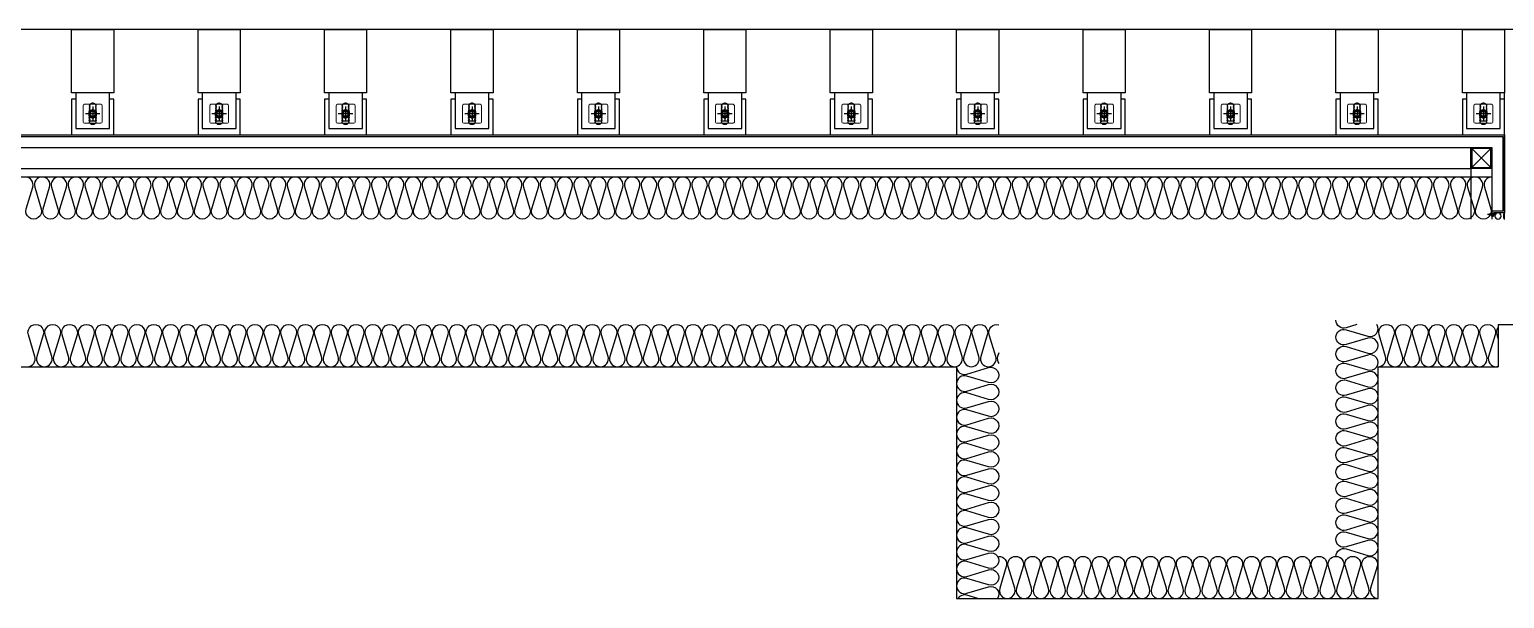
# Model space of a CAD drawing. Header units: millimetres. Extents: x 49154 to 181784, y 28275 to 149577.
# Drawn here: x 132054 to 135554, y 148105 to 149455 of the extents above; entities that cross this region are included whole.
import ezdxf

# ---------------------------------------------------------------- set-up
doc = ezdxf.new("R2010")
doc.units = ezdxf.units.MM
doc.header["$LTSCALE"] = 300
for name, pattern in [('CENTER2', [1.125, 0.75, -0.125, 0.125, -0.125]), ('CENTERX2', [4, 2.5, -0.5, 0.5, -0.5]), ('HID', [2.8, 1.8, -1])]:
    doc.linetypes.add(name, pattern=pattern)
doc.layers.add('4', color=4, linetype='Continuous', lineweight=13)
for name, color, linetype in [('6FIN', 6, 'Continuous'), ('A-ELE-8', 8, 'Continuous'), ('A-FIN', 6, 'Continuous'), ('A-FIN(EX)', 6, 'Continuous'), ('A-HAT-MATL', 8, 'Continuous'), ('A-하지철물', 55, 'Continuous'), ('ISL', 251, 'Continuous'), ('loco_SCR', 1, 'Continuous'), ('SCREW', 6, 'Continuous'), ('SHEET', 6, 'Continuous'), ('보(girder)', 7, 'HID'), ('복합판넬', 6, 'Continuous'), ('코킹', 191, 'Continuous')]:
    doc.layers.add(name, color=color, linetype=linetype)

# ---------------------------------------------------------------- blocks, each defined once
blk = doc.blocks.new('N-washer')
at = {"layer": '4', "color": 253}
for p, q in [((-22.5, 19.5), (-22.5, -19.5)), ((19.5, 22.5), (-19.5, 22.5)), ((22.5, -19.5), (22.5, 19.5)), ((-19.5, -22.5), (19.5, -22.5))]:
    blk.add_line(p, q, dxfattribs=at)
at = {"layer": '4', "color": 253, "linetype": 'HID', "lineweight": 25, "ltscale": 0.5}
for p, q in [((-6.9, 17.6), (-8.3, 16.7)), ((-8.3, 16.7), (-8.3, 15.8)), ((-8.3, 15.8), (-6.9, 15)), ((-6.9, 13.6), (-8.3, 12.7)), ((-8.3, 12.7), (-8.3, 11.8)), ((-8.3, 11.8), (-6.9, 11)), ((-6.9, 9.6), (-8.3, 8.7)), ((-8.3, 8.7), (-8.3, 7.8)), ((-8.3, 7.8), (-6.9, 7)), ((-6.9, 5.6), (-8.3, 4.7)), ((-8.3, 4.7), (-8.3, 3.8)), ((-8.3, 3.8), (-7, 3)), ((-7, 3), (-6, 3)), ((-6.9, 15), (-6.9, 13.6)), ((-6.9, 11), (-6.9, 9.6)), ((-6.9, 7), (-6.9, 5.6)), ((-6.5, 0.5), (-6.5, -0.5)), ((6, 3), (7, 3)), ((6.5, -0.5), (6.5, 0.5)), ((8.3, 16.7), (6.9, 17.6)), ((6.9, 15), (8.3, 15.8)), ((6.9, 13.6), (6.9, 15)), ((8.3, 12.7), (6.9, 13.6)), ((6.9, 11), (8.3, 11.8)), ((6.9, 9.6), (6.9, 11)), ((8.3, 8.7), (6.9, 9.6)), ((6.9, 7), (8.3, 7.8)), ((6.9, 5.6), (6.9, 7)), ((8.3, 4.7), (6.9, 5.6)), ((7, 3), (8.3, 3.8)), ((8.3, 15.8), (8.3, 16.7)), ((8.3, 11.8), (8.3, 12.7)), ((8.3, 7.8), (8.3, 8.7)), ((8.3, 3.8), (8.3, 4.7))]:
    blk.add_line(p, q, dxfattribs=at)
at = {"layer": '4', "color": 253, "linetype": 'HID', "lineweight": 25}
blk.add_line((6.9, 17.6), (-6.9, 17.6), dxfattribs=at)
at = {"layer": '4', "color": 253}
for centre, start, end in [((-19.5, 19.5), 90, 180), ((19.5, 19.5), 0, 90), ((-19.5, -19.5), 180, 270), ((19.5, -19.5), 270, 0)]:
    blk.add_arc(centre, 3, start, end, dxfattribs=at)
at = {"layer": '4', "color": 253, "linetype": 'HID', "lineweight": 25, "ltscale": 0.5}
for centre, start, end in [((0, 0.5), 157.3801, 180), ((0, 0.5), 22.6199, 157.3801), ((0, 0.5), 0, 22.6199), ((0, -0.5), 180, 0)]:
    blk.add_arc(centre, 6.5, start, end, dxfattribs=at)
blk.add_point((0, 0), dxfattribs=at)
blk = doc.blocks.new('A$C908c0e9f')
at = {"layer": 'A-ELE-8', "color": 251, "linetype": 'CENTER2'}
for p, q in [((67.2, 80), (32.8, 80)), ((50, 97.2), (50, 62.8))]:
    blk.add_line(p, q, dxfattribs=at)
at = {"layer": 'A-ELE-8', "color": 251, "elevation": 0}
for points in [[(10, 115), (0, 115), (0, 30)], [(100, 30), (100, 115), (90, 115)]]:
    blk.add_lwpolyline(points, dxfattribs=at)
for points in [[(10, 130), (10, 45), (90, 45), (90, 130)], [(50, 90.4), (41, 85.2), (41, 74.8), (50, 69.6), (59, 74.8), (59, 85.2)]]:
    blk.add_lwpolyline(points, close=True, dxfattribs=at)
at = {"layer": 'A-ELE-8', "color": 251, "linetype": 'HID', "lineweight": 25, "ltscale": 0.5, "elevation": 0}
blk.add_lwpolyline([(57, 58.6), (58.4, 59.4), (58.4, 60.5), (57, 61.4), (57, 62.6), (58.4, 63.4), (58.4, 64.5), (57, 65.4), (57, 66.6), (58.4, 67.4), (58.4, 68.5), (57, 69.4), (57, 70.6), (58.4, 71.4), (58.4, 72.5), (57, 73.4), (57, 74.6), (58.4, 75.4), (58.4, 76.5), (57, 77.4), (57, 78.6), (58.4, 79.4), (58.4, 80.5), (57, 81.4), (57, 82.6), (58.4, 83.4), (58.4, 84.5), (57, 85.4), (57, 86.6), (58.4, 87.4), (58.4, 88.5), (57, 89.4), (57, 90.6), (58.4, 91.4), (58.4, 92.5), (57, 93.4), (57, 94.6), (58.4, 95.4), (58.4, 96.5), (57, 97.4), (57, 98.6), (58.4, 99.4), (58.4, 100.5), (57, 101.4, 0.50708), (42.9, 101.4), (41.5, 100.5), (41.5, 99.4), (42.9, 98.6), (42.9, 97.4), (41.5, 96.5), (41.5, 95.4), (42.9, 94.6), (42.9, 93.4), (41.5, 92.5), (41.5, 91.4), (42.9, 90.6), (42.9, 89.4), (41.5, 88.5), (41.5, 87.4), (42.9, 86.6), (42.9, 85.4), (41.5, 84.5), (41.5, 83.4), (42.9, 82.6), (42.9, 81.4), (41.5, 80.5), (41.5, 79.4), (42.9, 78.6), (42.9, 77.4), (41.5, 76.5), (41.5, 75.4), (42.9, 74.6), (42.9, 73.4), (41.5, 72.5), (41.5, 71.4), (42.9, 70.6), (42.9, 69.4), (41.5, 68.5), (41.5, 67.4), (42.9, 66.6), (42.9, 65.4), (41.5, 64.5), (41.5, 63.4), (42.9, 62.6), (42.9, 61.4), (41.5, 60.5), (41.5, 59.4), (42.9, 58.6, 0.50708)], format="xyb", close=True, dxfattribs=at)
at = {"layer": 'A-ELE-8', "color": 251}
blk.add_circle((50, 80), 9, dxfattribs=at)
at = {"layer": 'A-ELE-8', "color": 251, "linetype": 'HID'}
blk.add_circle((50, 80), 6, dxfattribs=at)
at = {"layer": 'A-FIN(EX)', "elevation": 0}
blk.add_lwpolyline([(0, 280), (100, 280), (100, 130), (0, 130)], close=True, dxfattribs=at)
at = {"layer": 'A-ELE-8', "color": 251, "xscale": -1, "rotation": 180}
blk.add_blockref('N-washer', (50, 80), dxfattribs=at)
blk = doc.blocks.new('*U124')
at = {"layer": '6FIN'}
blk.add_lwpolyline([(25.3, 50), (-24.7, 50), (-24.7, 0), (25.3, 0)], close=True, dxfattribs=at)
at = {"layer": 'SHEET', "color": 8}
for p, q in [((-22.2, 2.5), (22.8, 47.5)), ((22.8, 2.5), (-22.2, 47.5))]:
    blk.add_line(p, q, dxfattribs=at)
blk.add_lwpolyline([(22.3, 2.3), (-21.7, 2.3, -0.414214), (-22.4, 3), (-22.4, 47, -0.414214), (-21.7, 47.7), (22.3, 47.7, -0.414214), (23, 47), (23, 3, -0.414214)], format="xyb", close=True, dxfattribs=at)
blk = doc.blocks.new('screw-2')
at = {"layer": 'loco_SCR', "linetype": 'CENTERX2'}
blk.add_line((-8.6, 0), (20.1, 0), dxfattribs=at)
at = {"layer": 'loco_SCR'}
for p, q in [((-2.4, 1.6), (-1.7, 3)), ((-0.7, 0.3), (-2.2, 0.8)), ((0, 4), (0, -4)), ((0, 2), (12.5, 2)), ((4.2, 2.5), (2.4, -2.5)), ((5.9, 2.5), (4.1, -2.5)), ((7.6, 2.5), (5.8, -2.5)), ((9.3, 2.5), (7.5, -2.5)), ((11, 2.5), (10.3, 0.5)), ((16, 0), (11.1, 0.8)), ((16, 0), (12.4, -2)), ((16, 0), (12.5, 2)), ((-2.4, -1.6), (-1.7, -3)), ((-0.7, -0.3), (-2.2, -0.8)), ((0, -2), (12.4, -2)), ((9.8, -1), (9.2, -2.5))]:
    blk.add_line(p, q, dxfattribs=at)
for centre, radius, start, end in [((0, 0), 4, 90, 270), ((-2, 1.3), 0.5, 135, 249.9068), ((-2.1, 3.1), 0.393, 352.9095, 75.2899), ((-0.7, 0), 0.262, 273.8076, 86.5479), ((11.1, -0.6), 1.4, 70.8182, 270.5294), ((-2, -1.3), 0.5, 109.9826, 225), ((-2.1, -3), 0.393, 261.9149, 3.4868)]:
    blk.add_arc(centre, radius, start, end, dxfattribs=at)
blk = doc.blocks.new('A$Caf999d5d')
at = {"layer": 'A-FIN'}
for p, q in [((-1, 15), (25, 14.9)), ((3, 19), (29, 18.9)), ((25, 7.4), (25, 14.9)), ((28, 7.4), (25, 7.4)), ((29, 7.4), (25, 7.4)), ((29, 7.4), (29, 18.9))]:
    blk.add_line(p, q, dxfattribs=at)
at = {"layer": '코킹', "color": 1}
blk.add_circle((14.5, 7.5), 7.5, dxfattribs=at)
at = {"layer": '코킹', "color": 1, "extrusion": (0, 0, -1)}
blk.add_ellipse((-1, 7.5), major_axis=(0, 7.5), ratio=0.368706, start_param=0, end_param=3.141604, dxfattribs=at)
at = {"layer": 'SCREW', "xscale": 0.700000000000001, "yscale": 0.700000000000001, "zscale": 0.700000000000001, "rotation": 359.9997454971837}
blk.add_blockref('screw-2', (25, 11.2), dxfattribs=at)
blk = doc.blocks.new('*U126')
at = {"layer": 'A-하지철물'}
for points in [[(-2338.2, -220), (-2338.2, -50), (4601.8, -50), (4601.8, -220)], [(-2288.2, -220), (-2288.2, -100), (4551.8, -100), (4551.8, -220)]]:
    blk.add_lwpolyline(points, dxfattribs=at)
at = {"layer": '복합판넬'}
for points in [[(-2368.2, -205), (-2368.2, -20), (4631.8, -20), (4631.8, -205)], [(-2364.2, -201), (-2364.2, -24), (4627.8, -24), (4627.8, -201)]]:
    blk.add_lwpolyline(points, dxfattribs=at)
at = {"layer": 'A-FIN', "xscale": -1}
blk.add_blockref('A$Caf999d5d', (4630.8, -220), dxfattribs=at)
at = {"layer": '보(girder)', "xscale": -1, "rotation": 180}
blk.add_blockref('*U124', (4576.5, -50), dxfattribs=at)

msp = doc.modelspace()

# ---------------------------------------------------------------- linework, layer by layer
at = {"layer": 'A-FIN'}
msp.add_line((135553.6, 149005), (135553.6, 149305), dxfattribs=at)
at = {"layer": 'A-HAT-MATL'}
msp.add_line((165553.6, 149455), (104053.6, 149455), dxfattribs=at)
at = {"layer": 'ISL'}
for q in [(135538.6, 148655), (139368.6, 148755)]:
    msp.add_line((135538.6, 148755), q, dxfattribs=at)
at = {"layer": 'ISL', "elevation": 0}
for points in [[(135523.6, 149105), (128583.6, 149105)], [(128568.6, 148655), (134253.6, 148655), (134253.6, 148105), (135253.6, 148105), (135253.6, 148655), (135538.6, 148655)]]:
    msp.add_lwpolyline(points, dxfattribs=at)
for points in [[(135523.6, 149105, 0.509267), (135505.9, 149080.8), (135521.2, 149029.3, -1.372593), (135485.9, 149029.3), (135501.2, 149080.8, 0.509267), (135483.6, 149105, 0.509267), (135465.9, 149080.8), (135481.2, 149029.3, -1.372593), (135445.9, 149029.3), (135461.2, 149080.8, 0.509267), (135443.6, 149105, 0.509267), (135425.9, 149080.8), (135441.2, 149029.3, -1.372593), (135405.9, 149029.3), (135421.2, 149080.8, 0.509267), (135403.6, 149105, 0.509267), (135385.9, 149080.8), (135401.2, 149029.3, -1.372593), (135365.9, 149029.3), (135381.2, 149080.8, 0.509267), (135363.6, 149105, 0.509267), (135345.9, 149080.8), (135361.2, 149029.3, -1.372593), (135325.9, 149029.3), (135341.2, 149080.8, 0.509267), (135323.6, 149105, 0.509267), (135305.9, 149080.8), (135321.2, 149029.3, -1.372593), (135285.9, 149029.3), (135301.2, 149080.8, 0.509267), (135283.6, 149105, 0.509267), (135265.9, 149080.8), (135281.2, 149029.3, -1.372593), (135245.9, 149029.3), (135261.2, 149080.8, 0.509267), (135243.6, 149105, 0.509267), (135225.9, 149080.8), (135241.2, 149029.3, -1.372593), (135205.9, 149029.3), (135221.2, 149080.8, 0.509267), (135203.6, 149105, 0.509267), (135185.9, 149080.8), (135201.2, 149029.3, -1.372593), (135165.9, 149029.3), (135181.2, 149080.8, 0.509267), (135163.6, 149105, 0.509267), (135145.9, 149080.8), (135161.2, 149029.3, -1.372593), (135125.9, 149029.3), (135141.2, 149080.8, 0.509267), (135123.6, 149105, 0.509267), (135105.9, 149080.8), (135121.2, 149029.3, -1.372593), (135085.9, 149029.3), (135101.2, 149080.8, 0.509267), (135083.6, 149105, 0.509267), (135065.9, 149080.8), (135081.2, 149029.3, -1.372593), (135045.9, 149029.3), (135061.2, 149080.8, 0.509267), (135043.6, 149105, 0.509267), (135025.9, 149080.8), (135041.2, 149029.3, -1.372593), (135005.9, 149029.3), (135021.2, 149080.8, 0.509267), (135003.6, 149105, 0.509267), (134985.9, 149080.8), (135001.2, 149029.3, -1.372593), (134965.9, 149029.3), (134981.2, 149080.8, 0.509267), (134963.6, 149105, 0.509267), (134945.9, 149080.8), (134961.2, 149029.3, -1.372593), (134925.9, 149029.3), (134941.2, 149080.8, 0.509267), (134923.6, 149105, 0.509267), (134905.9, 149080.8), (134921.2, 149029.3, -1.372593), (134885.9, 149029.3), (134901.2, 149080.8, 0.509267), (134883.6, 149105, 0.509267), (134865.9, 149080.8), (134881.2, 149029.3, -1.372593), (134845.9, 149029.3), (134861.2, 149080.8, 0.509267), (134843.6, 149105, 0.509267), (134825.9, 149080.8), (134841.2, 149029.3, -1.372593), (134805.9, 149029.3), (134821.2, 149080.8, 0.509267), (134803.6, 149105, 0.509267), (134785.9, 149080.8), (134801.2, 149029.3, -1.372593), (134765.9, 149029.3), (134781.2, 149080.8, 0.509267), (134763.6, 149105, 0.509267), (134745.9, 149080.8), (134761.2, 149029.3, -1.372593), (134725.9, 149029.3), (134741.2, 149080.8, 0.509267), (134723.6, 149105, 0.509267), (134705.9, 149080.8), (134721.2, 149029.3, -1.372593), (134685.9, 149029.3), (134701.2, 149080.8, 0.509267), (134683.6, 149105, 0.509267), (134665.9, 149080.8), (134681.2, 149029.3, -1.372593), (134645.9, 149029.3), (134661.2, 149080.8, 0.509267), (134643.6, 149105, 0.509267), (134625.9, 149080.8), (134641.2, 149029.3, -1.372593), (134605.9, 149029.3), (134621.2, 149080.8, 0.509267), (134603.6, 149105, 0.509267), (134585.9, 149080.8), (134601.2, 149029.3, -1.372593), (134565.9, 149029.3), (134581.2, 149080.8, 0.509267), (134563.6, 149105, 0.509267), (134545.9, 149080.8), (134561.2, 149029.3, -1.372593), (134525.9, 149029.3), (134541.2, 149080.8, 0.509267), (134523.6, 149105, 0.509267), (134505.9, 149080.8), (134521.2, 149029.3, -1.372593), (134485.9, 149029.3), (134501.2, 149080.8, 0.509267), (134483.6, 149105, 0.509267), (134465.9, 149080.8), (134481.2, 149029.3, -1.372593), (134445.9, 149029.3), (134461.2, 149080.8, 0.509267), (134443.6, 149105, 0.509267), (134425.9, 149080.8), (134441.2, 149029.3, -1.372593), (134405.9, 149029.3), (134421.2, 149080.8, 0.509267), (134403.6, 149105, 0.509267), (134385.9, 149080.8), (134401.2, 149029.3, -1.372593), (134365.9, 149029.3), (134381.2, 149080.8, 0.509267), (134363.6, 149105, 0.509267), (134345.9, 149080.8), (134361.2, 149029.3, -1.372593), (134325.9, 149029.3), (134341.2, 149080.8, 0.509267), (134323.6, 149105, 0.509267), (134305.9, 149080.8), (134321.2, 149029.3, -1.372593), (134285.9, 149029.3), (134301.2, 149080.8, 0.509267), (134283.6, 149105, 0.509267), (134265.9, 149080.8), (134281.2, 149029.3, -1.372593), (134245.9, 149029.3), (134261.2, 149080.8, 0.509267), (134243.6, 149105, 0.509267), (134225.9, 149080.8), (134241.2, 149029.3, -1.372593), (134205.9, 149029.3), (134221.2, 149080.8, 0.509267), (134203.6, 149105, 0.509267), (134185.9, 149080.8), (134201.2, 149029.3, -1.372593), (134165.9, 149029.3), (134181.2, 149080.8, 0.509267), (134163.6, 149105, 0.509267), (134145.9, 149080.8), (134161.2, 149029.3, -1.372593), (134125.9, 149029.3), (134141.2, 149080.8, 0.509267), (134123.6, 149105, 0.509267), (134105.9, 149080.8), (134121.2, 149029.3, -1.372593), (134085.9, 149029.3), (134101.2, 149080.8, 0.509267), (134083.6, 149105, 0.509267), (134065.9, 149080.8), (134081.2, 149029.3, -1.372593), (134045.9, 149029.3), (134061.2, 149080.8, 0.509267), (134043.6, 149105, 0.509267), (134025.9, 149080.8), (134041.2, 149029.3, -1.372593), (134005.9, 149029.3), (134021.2, 149080.8, 0.509267), (134003.6, 149105, 0.509267), (133985.9, 149080.8), (134001.2, 149029.3, -1.372593), (133965.9, 149029.3), (133981.2, 149080.8, 0.509267), (133963.6, 149105, 0.509267), (133945.9, 149080.8), (133961.2, 149029.3, -1.372593), (133925.9, 149029.3), (133941.2, 149080.8, 0.509267), (133923.6, 149105, 0.509267), (133905.9, 149080.8), (133921.2, 149029.3, -1.372593), (133885.9, 149029.3), (133901.2, 149080.8, 0.509267), (133883.6, 149105, 0.509267), (133865.9, 149080.8), (133881.2, 149029.3, -1.372593), (133845.9, 149029.3), (133861.2, 149080.8, 0.509267), (133843.6, 149105, 0.509267), (133825.9, 149080.8), (133841.2, 149029.3, -1.372593), (133805.9, 149029.3), (133821.2, 149080.8, 0.509267), (133803.6, 149105, 0.509267), (133785.9, 149080.8), (133801.2, 149029.3, -1.372593), (133765.9, 149029.3), (133781.2, 149080.8, 0.509267), (133763.6, 149105, 0.509267), (133745.9, 149080.8), (133761.2, 149029.3, -1.372593), (133725.9, 149029.3), (133741.2, 149080.8, 0.509267), (133723.6, 149105, 0.509267), (133705.9, 149080.8), (133721.2, 149029.3, -1.372593), (133685.9, 149029.3), (133701.2, 149080.8, 0.509267), (133683.6, 149105, 0.509267), (133665.9, 149080.8), (133681.2, 149029.3, -1.372593), (133645.9, 149029.3), (133661.2, 149080.8, 0.509267), (133643.6, 149105, 0.509267), (133625.9, 149080.8), (133641.2, 149029.3, -1.372593), (133605.9, 149029.3), (133621.2, 149080.8, 0.509267), (133603.6, 149105, 0.509267), (133585.9, 149080.8), (133601.2, 149029.3, -1.372593), (133565.9, 149029.3), (133581.2, 149080.8, 0.509267), (133563.6, 149105, 0.509267), (133545.9, 149080.8), (133561.2, 149029.3, -1.372593), (133525.9, 149029.3), (133541.2, 149080.8, 0.509267), (133523.6, 149105, 0.509267), (133505.9, 149080.8), (133521.2, 149029.3, -1.372593), (133485.9, 149029.3), (133501.2, 149080.8, 0.509267), (133483.6, 149105, 0.509267), (133465.9, 149080.8), (133481.2, 149029.3, -1.372593), (133445.9, 149029.3), (133461.2, 149080.8, 0.509267), (133443.6, 149105, 0.509267), (133425.9, 149080.8), (133441.2, 149029.3, -1.372593), (133405.9, 149029.3), (133421.2, 149080.8, 0.509267), (133403.6, 149105, 0.509267), (133385.9, 149080.8), (133401.2, 149029.3, -1.372593), (133365.9, 149029.3), (133381.2, 149080.8, 0.509267), (133363.6, 149105, 0.509267), (133345.9, 149080.8), (133361.2, 149029.3, -1.372593), (133325.9, 149029.3), (133341.2, 149080.8, 0.509267), (133323.6, 149105, 0.509267), (133305.9, 149080.8), (133321.2, 149029.3, -1.372593), (133285.9, 149029.3), (133301.2, 149080.8, 0.509267), (133283.6, 149105, 0.509267), (133265.9, 149080.8), (133281.2, 149029.3, -1.372593), (133245.9, 149029.3), (133261.2, 149080.8, 0.509267), (133243.6, 149105, 0.509267), (133225.9, 149080.8), (133241.2, 149029.3, -1.372593), (133205.9, 149029.3), (133221.2, 149080.8, 0.509267), (133203.6, 149105, 0.509267), (133185.9, 149080.8), (133201.2, 149029.3, -1.372593), (133165.9, 149029.3), (133181.2, 149080.8, 0.509267), (133163.6, 149105, 0.509267), (133145.9, 149080.8), (133161.2, 149029.3, -1.372593), (133125.9, 149029.3), (133141.2, 149080.8, 0.509267), (133123.6, 149105, 0.509267), (133105.9, 149080.8), (133121.2, 149029.3, -1.372593), (133085.9, 149029.3), (133101.2, 149080.8, 0.509267), (133083.6, 149105, 0.509267), (133065.9, 149080.8), (133081.2, 149029.3, -1.372593), (133045.9, 149029.3), (133061.2, 149080.8, 0.509267), (133043.6, 149105, 0.509267), (133025.9, 149080.8), (133041.2, 149029.3, -1.372593), (133005.9, 149029.3), (133021.2, 149080.8, 0.509267), (133003.6, 149105, 0.509267), (132985.9, 149080.8), (133001.2, 149029.3, -1.372593), (132965.9, 149029.3), (132981.2, 149080.8, 0.509267), (132963.6, 149105, 0.509267), (132945.9, 149080.8), (132961.2, 149029.3, -1.372593), (132925.9, 149029.3), (132941.2, 149080.8, 0.509267), (132923.6, 149105, 0.509267), (132905.9, 149080.8), (132921.2, 149029.3, -1.372593), (132885.9, 149029.3), (132901.2, 149080.8, 0.509267), (132883.6, 149105, 0.509267), (132865.9, 149080.8), (132881.2, 149029.3, -1.372593), (132845.9, 149029.3), (132861.2, 149080.8, 0.509267), (132843.6, 149105, 0.509267), (132825.9, 149080.8), (132841.2, 149029.3, -1.372593), (132805.9, 149029.3), (132821.2, 149080.8, 0.509267), (132803.6, 149105, 0.509267), (132785.9, 149080.8), (132801.2, 149029.3, -1.372593), (132765.9, 149029.3), (132781.2, 149080.8, 0.509267), (132763.6, 149105, 0.509267), (132745.9, 149080.8), (132761.2, 149029.3, -1.372593), (132725.9, 149029.3), (132741.2, 149080.8, 0.509267), (132723.6, 149105, 0.509267), (132705.9, 149080.8), (132721.2, 149029.3, -1.372593), (132685.9, 149029.3), (132701.2, 149080.8, 0.509267), (132683.6, 149105, 0.509267), (132665.9, 149080.8), (132681.2, 149029.3, -1.372593), (132645.9, 149029.3), (132661.2, 149080.8, 0.509267), (132643.6, 149105, 0.509267), (132625.9, 149080.8), (132641.2, 149029.3, -1.372593), (132605.9, 149029.3), (132621.2, 149080.8, 0.509267), (132603.6, 149105, 0.509267), (132585.9, 149080.8), (132601.2, 149029.3, -1.372593), (132565.9, 149029.3), (132581.2, 149080.8, 0.509267), (132563.6, 149105, 0.509267), (132545.9, 149080.8), (132561.2, 149029.3, -1.372593), (132525.9, 149029.3), (132541.2, 149080.8, 0.509267), (132523.6, 149105, 0.509267), (132505.9, 149080.8), (132521.2, 149029.3, -1.372593), (132485.9, 149029.3), (132501.2, 149080.8, 0.509267), (132483.6, 149105, 0.509267), (132465.9, 149080.8), (132481.2, 149029.3, -1.372593), (132445.9, 149029.3), (132461.2, 149080.8, 0.509267), (132443.6, 149105, 0.509267), (132425.9, 149080.8), (132441.2, 149029.3, -1.372593), (132405.9, 149029.3), (132421.2, 149080.8, 0.509267), (132403.6, 149105, 0.509267), (132385.9, 149080.8), (132401.2, 149029.3, -1.372593), (132365.9, 149029.3), (132381.2, 149080.8, 0.509267), (132363.6, 149105, 0.509267), (132345.9, 149080.8), (132361.2, 149029.3, -1.372593), (132325.9, 149029.3), (132341.2, 149080.8, 0.509267), (132323.6, 149105, 0.509267), (132305.9, 149080.8), (132321.2, 149029.3, -1.372593), (132285.9, 149029.3), (132301.2, 149080.8, 0.509267), (132283.6, 149105, 0.509267), (132265.9, 149080.8), (132281.2, 149029.3, -1.372593), (132245.9, 149029.3), (132261.2, 149080.8, 0.509267), (132243.6, 149105, 0.509267), (132225.9, 149080.8), (132241.2, 149029.3, -1.372593), (132205.9, 149029.3), (132221.2, 149080.8, 0.509267), (132203.6, 149105, 0.509267), (132185.9, 149080.8), (132201.2, 149029.3, -1.372593), (132165.9, 149029.3), (132181.2, 149080.8, 0.509267), (132163.6, 149105, 0.509267), (132145.9, 149080.8), (132161.2, 149029.3, -1.372593), (132125.9, 149029.3), (132141.2, 149080.8, 0.509267), (132123.6, 149105, 0.509267), (132105.9, 149080.8), (132121.2, 149029.3, -1.372593), (132085.9, 149029.3), (132101.2, 149080.8, 0.509267), (132083.6, 149105, 0.509267), (132065.9, 149080.8), (132081.2, 149029.3, -1.372593), (132045.9, 149029.3), (132061.2, 149080.8, 0.509267), (132043.6, 149105, 0.509267)], [(132048.6, 148655, 0.509267), (132066.3, 148679.3), (132050.9, 148730.8, -1.372593), (132086.3, 148730.8), (132070.9, 148679.3, 0.509267), (132088.6, 148655, 0.509267), (132106.3, 148679.3), (132090.9, 148730.8, -1.372593), (132126.3, 148730.8), (132110.9, 148679.3, 0.509267), (132128.6, 148655, 0.509267), (132146.3, 148679.3), (132130.9, 148730.8, -1.372593), (132166.3, 148730.8), (132150.9, 148679.3, 0.509267), (132168.6, 148655, 0.509267), (132186.3, 148679.3), (132170.9, 148730.8, -1.372593), (132206.3, 148730.8), (132190.9, 148679.3, 0.509267), (132208.6, 148655, 0.509267), (132226.3, 148679.3), (132210.9, 148730.8, -1.372593), (132246.3, 148730.8), (132230.9, 148679.3, 0.509267), (132248.6, 148655, 0.509267), (132266.3, 148679.3), (132250.9, 148730.8, -1.372593), (132286.3, 148730.8), (132270.9, 148679.3, 0.509267), (132288.6, 148655, 0.509267), (132306.3, 148679.3), (132290.9, 148730.8, -1.372593), (132326.3, 148730.8), (132310.9, 148679.3, 0.509267), (132328.6, 148655, 0.509267), (132346.3, 148679.3), (132330.9, 148730.8, -1.372593), (132366.3, 148730.8), (132350.9, 148679.3, 0.509267), (132368.6, 148655, 0.509267), (132386.3, 148679.3), (132370.9, 148730.8, -1.372593), (132406.3, 148730.8), (132390.9, 148679.3, 0.509267), (132408.6, 148655, 0.509267), (132426.3, 148679.3), (132410.9, 148730.8, -1.372593), (132446.3, 148730.8), (132430.9, 148679.3, 0.509267), (132448.6, 148655, 0.509267), (132466.3, 148679.3), (132450.9, 148730.8, -1.372593), (132486.3, 148730.8), (132470.9, 148679.3, 0.509267), (132488.6, 148655, 0.509267), (132506.3, 148679.3), (132490.9, 148730.8, -1.372593), (132526.3, 148730.8), (132510.9, 148679.3, 0.509267), (132528.6, 148655, 0.509267), (132546.3, 148679.3), (132530.9, 148730.8, -1.372593), (132566.3, 148730.8), (132550.9, 148679.3, 0.509267), (132568.6, 148655, 0.509267), (132586.3, 148679.3), (132570.9, 148730.8, -1.372593), (132606.3, 148730.8), (132590.9, 148679.3, 0.509267), (132608.6, 148655, 0.509267), (132626.3, 148679.3), (132610.9, 148730.8, -1.372593), (132646.3, 148730.8), (132630.9, 148679.3, 0.509267), (132648.6, 148655, 0.509267), (132666.3, 148679.3), (132650.9, 148730.8, -1.372593), (132686.3, 148730.8), (132670.9, 148679.3, 0.509267), (132688.6, 148655, 0.509267), (132706.3, 148679.3), (132690.9, 148730.8, -1.372593), (132726.3, 148730.8), (132710.9, 148679.3, 0.509267), (132728.6, 148655, 0.509267), (132746.3, 148679.3), (132730.9, 148730.8, -1.372593), (132766.3, 148730.8), (132750.9, 148679.3, 0.509267), (132768.6, 148655, 0.509267), (132786.3, 148679.3), (132770.9, 148730.8, -1.372593), (132806.3, 148730.8), (132790.9, 148679.3, 0.509267), (132808.6, 148655, 0.509267), (132826.3, 148679.3), (132810.9, 148730.8, -1.372593), (132846.3, 148730.8), (132830.9, 148679.3, 0.509267), (132848.6, 148655, 0.509267), (132866.3, 148679.3), (132850.9, 148730.8, -1.372593), (132886.3, 148730.8), (132870.9, 148679.3, 0.509267), (132888.6, 148655, 0.509267), (132906.3, 148679.3), (132890.9, 148730.8, -1.372593), (132926.3, 148730.8), (132910.9, 148679.3, 0.509267), (132928.6, 148655, 0.509267), (132946.3, 148679.3), (132930.9, 148730.8, -1.372593), (132966.3, 148730.8), (132950.9, 148679.3, 0.509267), (132968.6, 148655, 0.509267), (132986.3, 148679.3), (132970.9, 148730.8, -1.372593), (133006.3, 148730.8), (132990.9, 148679.3, 0.509267), (133008.6, 148655, 0.509267), (133026.3, 148679.3), (133010.9, 148730.8, -1.372593), (133046.3, 148730.8), (133030.9, 148679.3, 0.509267), (133048.6, 148655, 0.509267), (133066.3, 148679.3), (133050.9, 148730.8, -1.372593), (133086.3, 148730.8), (133070.9, 148679.3, 0.509267), (133088.6, 148655, 0.509267), (133106.3, 148679.3), (133090.9, 148730.8, -1.372593), (133126.3, 148730.8), (133110.9, 148679.3, 0.509267), (133128.6, 148655, 0.509267), (133146.3, 148679.3), (133130.9, 148730.8, -1.372593), (133166.3, 148730.8), (133150.9, 148679.3, 0.509267), (133168.6, 148655, 0.509267), (133186.3, 148679.3), (133170.9, 148730.8, -1.372593), (133206.3, 148730.8), (133190.9, 148679.3, 0.509267), (133208.6, 148655, 0.509267), (133226.3, 148679.3), (133210.9, 148730.8, -1.372593), (133246.3, 148730.8), (133230.9, 148679.3, 0.509267), (133248.6, 148655, 0.509267), (133266.3, 148679.3), (133250.9, 148730.8, -1.372593), (133286.3, 148730.8), (133270.9, 148679.3, 0.509267), (133288.6, 148655, 0.509267), (133306.3, 148679.3), (133290.9, 148730.8, -1.372593), (133326.3, 148730.8), (133310.9, 148679.3, 0.509267), (133328.6, 148655, 0.509267), (133346.3, 148679.3), (133330.9, 148730.8, -1.372593), (133366.3, 148730.8), (133350.9, 148679.3, 0.509267), (133368.6, 148655, 0.509267), (133386.3, 148679.3), (133370.9, 148730.8, -1.372593), (133406.3, 148730.8), (133390.9, 148679.3, 0.509267), (133408.6, 148655, 0.509267), (133426.3, 148679.3), (133410.9, 148730.8, -1.372593), (133446.3, 148730.8), (133430.9, 148679.3, 0.509267), (133448.6, 148655, 0.509267), (133466.3, 148679.3), (133450.9, 148730.8, -1.372593), (133486.3, 148730.8), (133470.9, 148679.3, 0.509267), (133488.6, 148655, 0.509267), (133506.3, 148679.3), (133490.9, 148730.8, -1.372593), (133526.3, 148730.8), (133510.9, 148679.3, 0.509267), (133528.6, 148655, 0.509267), (133546.3, 148679.3), (133530.9, 148730.8, -1.372593), (133566.3, 148730.8), (133550.9, 148679.3, 0.509267), (133568.6, 148655, 0.509267), (133586.3, 148679.3), (133570.9, 148730.8, -1.372593), (133606.3, 148730.8), (133590.9, 148679.3, 0.509267), (133608.6, 148655, 0.509267), (133626.3, 148679.3), (133610.9, 148730.8, -1.372593), (133646.3, 148730.8), (133630.9, 148679.3, 0.509267), (133648.6, 148655, 0.509267), (133666.3, 148679.3), (133650.9, 148730.8, -1.372593), (133686.3, 148730.8), (133670.9, 148679.3, 0.509267), (133688.6, 148655, 0.509267), (133706.3, 148679.3), (133690.9, 148730.8, -1.372593), (133726.3, 148730.8), (133710.9, 148679.3, 0.509267), (133728.6, 148655, 0.509267), (133746.3, 148679.3), (133730.9, 148730.8, -1.372593), (133766.3, 148730.8), (133750.9, 148679.3, 0.509267), (133768.6, 148655, 0.509267), (133786.3, 148679.3), (133770.9, 148730.8, -1.372593), (133806.3, 148730.8), (133790.9, 148679.3, 0.509267), (133808.6, 148655, 0.509267), (133826.3, 148679.3), (133810.9, 148730.8, -1.372593), (133846.3, 148730.8), (133830.9, 148679.3, 0.509267), (133848.6, 148655, 0.509267), (133866.3, 148679.3), (133850.9, 148730.8, -1.372593), (133886.3, 148730.8), (133870.9, 148679.3, 0.509267), (133888.6, 148655, 0.509267), (133906.3, 148679.3), (133890.9, 148730.8, -1.372593), (133926.3, 148730.8), (133910.9, 148679.3, 0.509267), (133928.6, 148655, 0.509267), (133946.3, 148679.3), (133930.9, 148730.8, -1.372593), (133966.3, 148730.8), (133950.9, 148679.3, 0.509267), (133968.6, 148655, 0.509267), (133986.3, 148679.3), (133970.9, 148730.8, -1.372593), (134006.3, 148730.8), (133990.9, 148679.3, 0.509267), (134008.6, 148655, 0.509267), (134026.3, 148679.3), (134010.9, 148730.8, -1.372593), (134046.3, 148730.8), (134030.9, 148679.3, 0.509267), (134048.6, 148655, 0.509267), (134066.3, 148679.3), (134050.9, 148730.8, -1.372593), (134086.3, 148730.8), (134070.9, 148679.3, 0.509267), (134088.6, 148655, 0.509267), (134106.3, 148679.3), (134090.9, 148730.8, -1.372593), (134126.3, 148730.8), (134110.9, 148679.3, 0.509267), (134128.6, 148655, 0.509267), (134146.3, 148679.3), (134130.9, 148730.8, -1.372593), (134166.3, 148730.8), (134150.9, 148679.3, 0.509267), (134168.6, 148655, 0.509267), (134186.3, 148679.3), (134170.9, 148730.8, -1.372593), (134206.3, 148730.8), (134190.9, 148679.3, 0.509267), (134208.6, 148655, 0.509267), (134226.3, 148679.3), (134210.9, 148730.8, -1.372593), (134246.3, 148730.8), (134230.9, 148679.3, 0.509267), (134248.6, 148655, 0.509267), (134266.3, 148679.3), (134250.9, 148730.8, -1.372593), (134286.3, 148730.8), (134270.9, 148679.3, 0.509267), (134288.6, 148655, 0.509267), (134306.3, 148679.3), (134290.9, 148730.8, -1.372593), (134326.3, 148730.8), (134310.9, 148679.3, 0.509267), (134328.6, 148655, 0.509267), (134346.3, 148679.3), (134330.9, 148730.8, -0.597238), (134353.6, 148754.3, -0.597238)], [(135203.5, 148755), (135177.8, 148747.4, -0.509267), (135153.6, 148765)], [(135153.6, 148205, -0.509267), (135177.8, 148222.7), (135229.3, 148207.4, 1.372593), (135229.3, 148242.7), (135177.8, 148227.4, -0.509267), (135153.6, 148245, -0.509267), (135177.8, 148262.7), (135229.3, 148247.4, 1.372593), (135229.3, 148282.7), (135177.8, 148267.4, -0.509267), (135153.6, 148285, -0.509267), (135177.8, 148302.7), (135229.3, 148287.4, 1.372593), (135229.3, 148322.7), (135177.8, 148307.4, -0.509267), (135153.6, 148325, -0.509267), (135177.8, 148342.7), (135229.3, 148327.4, 1.372593), (135229.3, 148362.7), (135177.8, 148347.4, -0.509267), (135153.6, 148365, -0.509267), (135177.8, 148382.7), (135229.3, 148367.4, 1.372593), (135229.3, 148402.7), (135177.8, 148387.4, -0.509267), (135153.6, 148405, -0.509267), (135177.8, 148422.7), (135229.3, 148407.4, 1.372593), (135229.3, 148442.7), (135177.8, 148427.4, -0.509267), (135153.6, 148445, -0.509267), (135177.8, 148462.7), (135229.3, 148447.4, 1.372593), (135229.3, 148482.7), (135177.8, 148467.4, -0.509267), (135153.6, 148485, -0.509267), (135177.8, 148502.7), (135229.3, 148487.4, 1.372593), (135229.3, 148522.7), (135177.8, 148507.4, -0.509267), (135153.6, 148525, -0.509267), (135177.8, 148542.7), (135229.3, 148527.4, 1.372593), (135229.3, 148562.7), (135177.8, 148547.4, -0.509267), (135153.6, 148565, -0.509267), (135177.8, 148582.7), (135229.3, 148567.4, 1.372593), (135229.3, 148602.7), (135177.8, 148587.4, -0.509267), (135153.6, 148605, -0.509267), (135177.8, 148622.7), (135229.3, 148607.4, 1.372593), (135229.3, 148642.7), (135177.8, 148627.4, -0.509267), (135153.6, 148645, -0.509267), (135177.8, 148662.7), (135229.3, 148647.4, 1.372593), (135229.3, 148682.7), (135177.8, 148667.4, -0.509267), (135153.6, 148685, -0.509267), (135177.8, 148702.7), (135229.3, 148687.4, 1.372593), (135229.3, 148722.7), (135177.8, 148707.4, -0.509267), (135153.6, 148725, -0.509267), (135177.8, 148742.7), (135229.3, 148727.4, 0.702757), (135250.7, 148755, 0.702757)], [(135253.6, 148655, 0.509267), (135271.3, 148679.3), (135255.9, 148730.8, -1.372593), (135291.3, 148730.8), (135275.9, 148679.3, 0.509267), (135293.6, 148655, 0.509267), (135311.3, 148679.3), (135295.9, 148730.8, -1.372593), (135331.3, 148730.8), (135315.9, 148679.3, 0.509267), (135333.6, 148655, 0.509267), (135351.3, 148679.3), (135335.9, 148730.8, -1.372593), (135371.3, 148730.8), (135355.9, 148679.3, 0.509267), (135373.6, 148655, 0.509267), (135391.3, 148679.3), (135375.9, 148730.8, -1.372593), (135411.3, 148730.8), (135395.9, 148679.3, 0.509267), (135413.6, 148655, 0.509267), (135431.3, 148679.3), (135415.9, 148730.8, -1.372593), (135451.3, 148730.8), (135435.9, 148679.3, 0.509267), (135453.6, 148655, 0.509267), (135471.3, 148679.3), (135455.9, 148730.8, -1.372593), (135491.3, 148730.8), (135475.9, 148679.3, 0.509267), (135493.6, 148655, 0.509267), (135511.3, 148679.3), (135495.9, 148730.8, -1.372593), (135531.3, 148730.8), (135515.9, 148679.3, 0.509267), (135533.6, 148655, 0.068168), (135538.6, 148655.7, 0.068168)], [(135538.6, 148721.9), (135535.9, 148730.8, -0.239289), (135538.6, 148747.4, -0.239289)], [(134353.6, 148688.1), (134350.9, 148679.3, 0.239307), (134353.6, 148662.7)], [(134253.6, 148655, 0.509267), (134277.8, 148637.3), (134329.3, 148652.7, -1.372593), (134329.3, 148617.3), (134277.8, 148632.7, 0.509267), (134253.6, 148615, 0.509267), (134277.8, 148597.3), (134329.3, 148612.7, -1.372593), (134329.3, 148577.3), (134277.8, 148592.7, 0.509267), (134253.6, 148575, 0.509267), (134277.8, 148557.3), (134329.3, 148572.7, -1.372593), (134329.3, 148537.3), (134277.8, 148552.7, 0.509267), (134253.6, 148535, 0.509267), (134277.8, 148517.3), (134329.3, 148532.7, -1.372593), (134329.3, 148497.3), (134277.8, 148512.7, 0.509267), (134253.6, 148495, 0.509267), (134277.8, 148477.3), (134329.3, 148492.7, -1.372593), (134329.3, 148457.3), (134277.8, 148472.7, 0.509267), (134253.6, 148455, 0.509267), (134277.8, 148437.3), (134329.3, 148452.7, -1.372593), (134329.3, 148417.3), (134277.8, 148432.7, 0.509267), (134253.6, 148415, 0.509267), (134277.8, 148397.3), (134329.3, 148412.7, -1.372593), (134329.3, 148377.3), (134277.8, 148392.7, 0.509267), (134253.6, 148375, 0.509267), (134277.8, 148357.3), (134329.3, 148372.7, -1.372593), (134329.3, 148337.3), (134277.8, 148352.7, 0.509267), (134253.6, 148335, 0.509267), (134277.8, 148317.3), (134329.3, 148332.7, -1.372593), (134329.3, 148297.3), (134277.8, 148312.7, 0.509267), (134253.6, 148295, 0.509267), (134277.8, 148277.3), (134329.3, 148292.7, -1.372593), (134329.3, 148257.3), (134277.8, 148272.7, 0.509267), (134253.6, 148255, 0.509267), (134277.8, 148237.3), (134329.3, 148252.7, -1.372593), (134329.3, 148217.3), (134277.8, 148232.7, 0.509267), (134253.6, 148215, 0.509267), (134277.8, 148197.3), (134329.3, 148212.7, -1.372593), (134329.3, 148177.3), (134277.8, 148192.7, 0.509267), (134253.6, 148175, 0.509267), (134277.8, 148157.3), (134329.3, 148172.7, -1.372593), (134329.3, 148137.3), (134277.8, 148152.7, 0.509267), (134253.6, 148135, 0.509267), (134277.8, 148117.3), (134329.3, 148132.7, -0.702757), (134350.7, 148105, -0.702757)], [(134353.6, 148205, -0.509267), (134371.3, 148180.8), (134355.9, 148129.3, 1.372593), (134391.3, 148129.3), (134375.9, 148180.8, -0.509267), (134393.6, 148205, -0.509267), (134411.3, 148180.8), (134395.9, 148129.3, 1.372593), (134431.3, 148129.3), (134415.9, 148180.8, -0.509267), (134433.6, 148205, -0.509267), (134451.3, 148180.8), (134435.9, 148129.3, 1.372593), (134471.3, 148129.3), (134455.9, 148180.8, -0.509267), (134473.6, 148205, -0.509267), (134491.3, 148180.8), (134475.9, 148129.3, 1.372593), (134511.3, 148129.3), (134495.9, 148180.8, -0.509267), (134513.6, 148205, -0.509267), (134531.3, 148180.8), (134515.9, 148129.3, 1.372593), (134551.3, 148129.3), (134535.9, 148180.8, -0.509267), (134553.6, 148205, -0.509267), (134571.3, 148180.8), (134555.9, 148129.3, 1.372593), (134591.3, 148129.3), (134575.9, 148180.8, -0.509267), (134593.6, 148205, -0.509267), (134611.3, 148180.8), (134595.9, 148129.3, 1.372593), (134631.3, 148129.3), (134615.9, 148180.8, -0.509267), (134633.6, 148205, -0.509267), (134651.3, 148180.8), (134635.9, 148129.3, 1.372593), (134671.3, 148129.3), (134655.9, 148180.8, -0.509267), (134673.6, 148205, -0.509267), (134691.3, 148180.8), (134675.9, 148129.3, 1.372593), (134711.3, 148129.3), (134695.9, 148180.8, -0.509267), (134713.6, 148205, -0.509267), (134731.3, 148180.8), (134715.9, 148129.3, 1.372593), (134751.3, 148129.3), (134735.9, 148180.8, -0.509267), (134753.6, 148205, -0.509267), (134771.3, 148180.8), (134755.9, 148129.3, 1.372593), (134791.3, 148129.3), (134775.9, 148180.8, -0.509267), (134793.6, 148205, -0.509267), (134811.3, 148180.8), (134795.9, 148129.3, 1.372593), (134831.3, 148129.3), (134815.9, 148180.8, -0.509267), (134833.6, 148205, -0.509267), (134851.3, 148180.8), (134835.9, 148129.3, 1.372593), (134871.3, 148129.3), (134855.9, 148180.8, -0.509267), (134873.6, 148205, -0.509267), (134891.3, 148180.8), (134875.9, 148129.3, 1.372593), (134911.3, 148129.3), (134895.9, 148180.8, -0.509267), (134913.6, 148205, -0.509267), (134931.3, 148180.8), (134915.9, 148129.3, 1.372593), (134951.3, 148129.3), (134935.9, 148180.8, -0.509267), (134953.6, 148205, -0.509267), (134971.3, 148180.8), (134955.9, 148129.3, 1.372593), (134991.3, 148129.3), (134975.9, 148180.8, -0.509267), (134993.6, 148205, -0.509267), (135011.3, 148180.8), (134995.9, 148129.3, 1.372593), (135031.3, 148129.3), (135015.9, 148180.8, -0.509267), (135033.6, 148205, -0.509267), (135051.3, 148180.8), (135035.9, 148129.3, 1.372593), (135071.3, 148129.3), (135055.9, 148180.8, -0.509267), (135073.6, 148205, -0.509267), (135091.3, 148180.8), (135075.9, 148129.3, 1.372593), (135111.3, 148129.3), (135095.9, 148180.8, -0.509267), (135113.6, 148205, -0.509267), (135131.3, 148180.8), (135115.9, 148129.3, 1.372593), (135151.3, 148129.3), (135135.9, 148180.8, -0.509267), (135153.6, 148205, -0.509267), (135171.3, 148180.8), (135155.9, 148129.3, 1.372593), (135191.3, 148129.3), (135175.9, 148180.8, -0.509267), (135193.6, 148205, -0.509267), (135211.3, 148180.8), (135195.9, 148129.3, 1.372593), (135231.3, 148129.3), (135215.9, 148180.8, -0.509267), (135233.6, 148205, -0.509267), (135251.3, 148180.8), (135235.9, 148129.3, 0.508361), (135253.6, 148105, 0.508361)], [(134303.5, 148105), (134277.8, 148112.7, 0.340671), (134256.5, 148105)]]:
    msp.add_lwpolyline(points, format="xyb", dxfattribs=at)

# ---------------------------------------------------------------- block references
at = {"layer": 'A-ELE-8'}
for p in [(132153.6, 149175), (132453.6, 149175), (132753.6, 149175), (133053.6, 149175), (133353.6, 149175), (133653.6, 149175), (133953.6, 149175), (134253.6, 149175), (134553.6, 149175), (134853.6, 149175), (135153.6, 149175), (135453.6, 149175)]:
    msp.add_blockref('A$C908c0e9f', p, dxfattribs=at)
at = {"layer": 'A-FIN', "xscale": -1}
msp.add_blockref('A$Caf999d5d', (135552.6, 149005), dxfattribs=at)
at = {"layer": '복합판넬'}
msp.add_blockref('*U126', (130921.8, 149225), dxfattribs=at)

doc.saveas('drawing.dxf')
